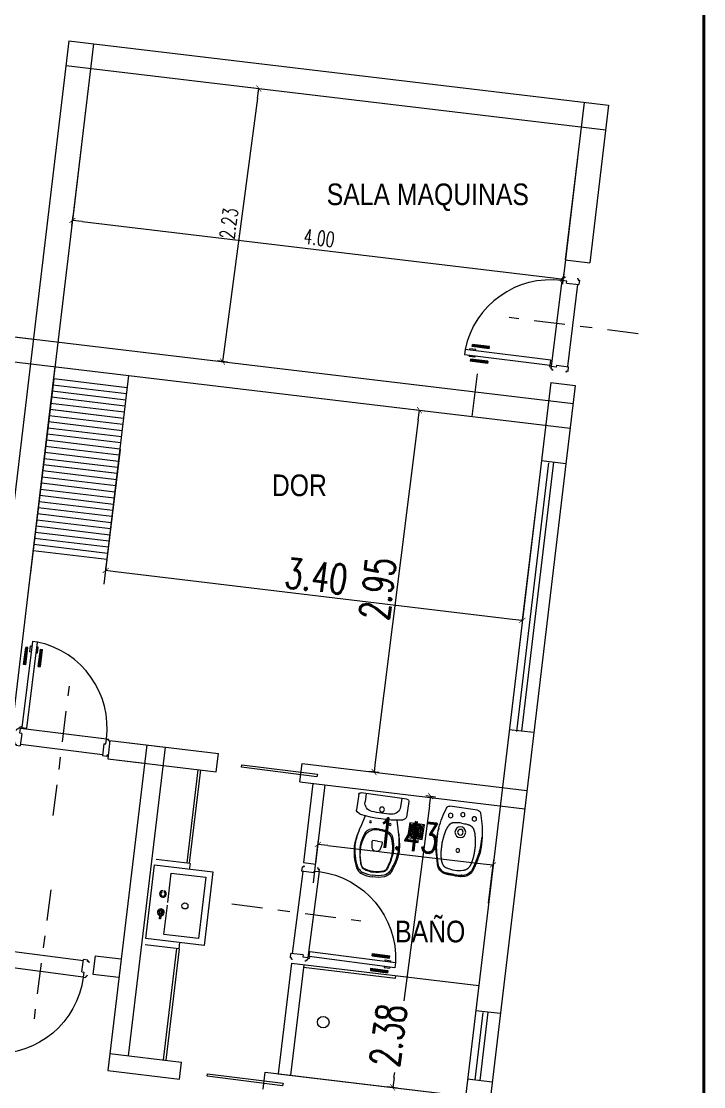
# Model space of a CAD drawing. Header units: millimetres. Extents: x 4525 to 9082, y 179 to 563.
# Drawn here: x 5291.22 to 5296.74, y 546.64 to 555.26 of the extents above; entities that cross this region are included whole.
import ezdxf

# ---------------------------------------------------------------- set-up
doc = ezdxf.new("R2010")
doc.units = ezdxf.units.MM
doc.header["$LTSCALE"] = 100
doc.linetypes.add('ACAD_ISO04W100', pattern=[30, 24, -3, 0, -3])
doc.linetypes.add('DASHDOT2', pattern=[0.5, 0.25, -0.125, 0, -0.125])
doc.layers.get('DEFPOINTS').update_dxf_attribs({"lineweight": 5})
for name, color, linetype, lineweight in [('000-Ejes', 251, 'ACAD_ISO04W100', 5), ('004-Carpinterias', 1, 'Continuous', 18), ('005-Sanitarios', 1, 'Continuous', 18), ('006-Cotas parciales', 7, 'Continuous', 5), ('A01-Barrido', 250, 'Continuous', 5), ('HATCH MUROS', 251, 'Continuous', 9), ('LINEA', 8, 'Continuous', 5), ('SANIT', 12, 'Continuous', 13), ('SANIT-INT', 11, 'Continuous', 5)]:
    doc.layers.add(name, color=color, linetype=linetype, lineweight=lineweight)
doc.styles.add('AREAL', font='ARIALN.TTF')
doc.styles.add('COTAS', font='ROMANS.shx', dxfattribs={"width": 0.7})
doc.dimstyles.new('COTA40', dxfattribs={"dimscale": 0.4, "dimtxt": 0.3, "dimasz": 0.2, "dimexe": 0, "dimexo": 0, "dimgap": 0.09, "dimtad": 1, "dimzin": 0, "dimdsep": 46, "dimtxsty": 'COTAS', "dimblk1": 'COTA_N', "dimblk2": 'COTA_N', "dimsah": 1, "dimcen": 0.1, "dimclrd": 1, "dimclre": 8, "dimclrt": 5, "dimaunit": 1, "dimadec": 3, "dimazin": 0, "dimtfac": 1, "dimtix": 1, "dimtmove": 2, "dimatfit": 3, "dimldrblk": 'COTA_N', "dimfxl": 0, "dimtolj": 1, "dimtzin": 0, "dimarcsym": 0})

# ---------------------------------------------------------------- blocks, each defined once
blk = doc.blocks.new('COTA_N')
for p, q in [((-1, 0), (0, 0)), ((0, 0.5), (0, -0.5))]:
    blk.add_line(p, q)
at = {"const_width": 0.065}
blk.add_lwpolyline([(0.14, 0.14), (0.28, 0.28), (0, 0), (-0.14, -0.14), (-0.28, -0.28)], dxfattribs=at)
blk = doc.blocks.new('*D598')
at = {"layer": '006-Cotas parciales', "color": 1, "lineweight": -2, "ltscale": 100}
blk.add_line((5294.4329, 552.0316), (5294.0847, 549.2638), dxfattribs=at)
at = {"layer": 'DEFPOINTS', "color": 0, "ltscale": 100}
for p in [(5294.4429, 552.1109), (5294.0747, 549.1845), (5294.0747, 549.1845)]:
    blk.add_point(p, dxfattribs=at)
at = {"layer": '006-Cotas parciales', "color": 1, "lineweight": -2, "ltscale": 100, "xscale": 0.08000000000000002, "yscale": 0.08000000000000002, "zscale": 0.08000000000000007}
for p, rotation in [((5294.4429, 552.1109), 82.82898730116379), ((5294.0747, 549.1845), 262.8289873011638)]:
    blk.add_blockref('COTA_N', p, dxfattribs=dict(at, rotation=rotation))
at = {"layer": '006-Cotas parciales', "color": 5, "ltscale": 100, "insert": (5294.104, 550.6672), "char_height": 0.12, "attachment_point": 5, "rotation": 82.82899, "style": 'COTAS'}
blk.add_mtext('\\A1;{\\H2x;2.95}', dxfattribs=at)
blk = doc.blocks.new('*D599')
at = {"layer": '006-Cotas parciales', "color": 1, "lineweight": -2, "ltscale": 100}
blk.add_line((5293.1314, 554.634), (5292.859, 552.5826), dxfattribs=at)
at = {"layer": 'DEFPOINTS', "color": 0, "ltscale": 100}
for p in [(5293.1419, 554.7133), (5292.8485, 552.5033), (5292.8485, 552.5033)]:
    blk.add_point(p, dxfattribs=at)
at = {"layer": '006-Cotas parciales', "color": 1, "lineweight": -2, "ltscale": 100, "xscale": 0.08000000000000002, "yscale": 0.08000000000000002, "zscale": 0.08000000000000007}
for p, rotation in [((5293.1419, 554.7133), 82.43662144794263), ((5292.8485, 552.5033), 262.4366214479426)]:
    blk.add_blockref('COTA_N', p, dxfattribs=dict(at, rotation=rotation))
at = {"layer": '006-Cotas parciales', "color": 5, "ltscale": 100, "insert": (5292.9001, 553.6209), "char_height": 0.12, "attachment_point": 5, "rotation": 82.43662, "style": 'COTAS'}
blk.add_mtext('\\A1;2.23', dxfattribs=at)
blk = doc.blocks.new('*D601')
at = {"layer": '006-Cotas parciales', "color": 1, "lineweight": -2, "ltscale": 100}
for p, q in [((5294.523, 548.9103), (5294.3173, 547.3326)), ((5294.2364, 546.7127), (5294.2418, 546.7535))]:
    blk.add_line(p, q, dxfattribs=at)
at = {"layer": 'DEFPOINTS', "color": 0, "ltscale": 100}
for p in [(5294.5334, 548.9896), (5294.2261, 546.6334), (5294.2261, 546.6334)]:
    blk.add_point(p, dxfattribs=at)
at = {"layer": '006-Cotas parciales', "color": 1, "lineweight": -2, "ltscale": 100, "yscale": 0.08000000000000002, "zscale": 0.08000000000000007}
for p, xscale, rotation in [((5294.5334, 548.9896), 0.08000000000000002, 82.56990583360965), ((5294.2261, 546.6334), 0.08000000000000003, 262.5699058336096)]:
    blk.add_blockref('COTA_N', p, dxfattribs=dict(at, xscale=xscale, rotation=rotation))
at = {"layer": '006-Cotas parciales', "color": 5, "ltscale": 100, "insert": (5294.1902, 547.0547), "char_height": 0.12, "attachment_point": 5, "rotation": 82.56991, "style": 'COTAS'}
blk.add_mtext('\\A1;{\\H2x;2.38}', dxfattribs=at)
blk = doc.blocks.new('*D602')
at = {"layer": '006-Cotas parciales', "color": 8, "lineweight": -2, "ltscale": 100}
for p, q in [((5293.5847, 548.2887), (5293.6208, 548.5986)), ((5295.0019, 548.1235), (5295.038, 548.4334))]:
    blk.add_line(p, q, dxfattribs=at)
at = {"layer": '006-Cotas parciales', "color": 1, "lineweight": -2, "ltscale": 100}
blk.add_line((5293.7003, 548.5893), (5294.9586, 548.4426), dxfattribs=at)
at = {"layer": 'DEFPOINTS', "color": 0, "ltscale": 100}
for p in [(5295.038, 548.4334), (5293.5847, 548.2887), (5295.0019, 548.1235)]:
    blk.add_point(p, dxfattribs=at)
at = {"layer": '006-Cotas parciales', "color": 1, "lineweight": -2, "ltscale": 100, "xscale": 0.08000000000000002, "yscale": 0.08000000000000002, "zscale": 0.08000000000000007}
for p, rotation in [((5293.6208, 548.5986), 173.3507946442836), ((5295.038, 548.4334), 353.3507946442836)]:
    blk.add_blockref('COTA_N', p, dxfattribs=dict(at, rotation=rotation))
at = {"layer": '006-Cotas parciales', "color": 5, "ltscale": 100, "insert": (5294.3475, 548.6709), "char_height": 0.12, "attachment_point": 5, "rotation": 353.35079, "style": 'COTAS'}
blk.add_mtext('\\A1;{\\H2x;1.43}', dxfattribs=at)
blk = doc.blocks.new('*D604')
at = {"layer": '006-Cotas parciales', "color": 8, "lineweight": -2, "ltscale": 100}
for p, q in [((5292.0186, 551.7923), (5291.9018, 550.8141)), ((5295.392, 551.3894), (5295.2752, 550.4112))]:
    blk.add_line(p, q, dxfattribs=at)
at = {"layer": '006-Cotas parciales', "color": 1, "lineweight": -2, "ltscale": 100}
blk.add_line((5291.9812, 550.8047), (5295.1957, 550.4207), dxfattribs=at)
at = {"layer": 'DEFPOINTS', "color": 0, "ltscale": 100}
for p in [(5292.0186, 551.7923), (5295.392, 551.3894), (5295.2752, 550.4112)]:
    blk.add_point(p, dxfattribs=at)
at = {"layer": '006-Cotas parciales', "color": 1, "lineweight": -2, "ltscale": 100, "xscale": 0.08000000000000002, "yscale": 0.08000000000000002, "zscale": 0.08000000000000007}
for p, rotation in [((5291.9018, 550.8141), 173.1886111111229), ((5295.2752, 550.4112), 353.1886111111229)]:
    blk.add_blockref('COTA_N', p, dxfattribs=dict(at, rotation=rotation))
at = {"layer": '006-Cotas parciales', "color": 5, "ltscale": 100, "insert": (5293.607, 550.7676), "char_height": 0.12, "attachment_point": 5, "rotation": 353.18861, "style": 'COTAS'}
blk.add_mtext('\\A1;{\\H2x;3.40}', dxfattribs=at)
blk = doc.blocks.new('*D605')
at = {"layer": '006-Cotas parciales', "color": 8, "lineweight": -2, "ltscale": 100}
for p, q in [((5291.7498, 554.6232), (5291.633, 553.6451)), ((5295.7216, 554.1488), (5295.6048, 553.1707))]:
    blk.add_line(p, q, dxfattribs=at)
at = {"layer": '006-Cotas parciales', "color": 1, "lineweight": -2, "ltscale": 100}
blk.add_line((5291.7124, 553.6356), (5295.5253, 553.1802), dxfattribs=at)
at = {"layer": 'DEFPOINTS', "color": 0, "ltscale": 100}
for p in [(5291.7498, 554.6232), (5295.7216, 554.1488), (5295.6048, 553.1707)]:
    blk.add_point(p, dxfattribs=at)
at = {"layer": '006-Cotas parciales', "color": 1, "lineweight": -2, "ltscale": 100, "xscale": 0.08000000000000002, "yscale": 0.08000000000000002, "zscale": 0.08000000000000007}
for p, rotation in [((5291.633, 553.6451), 173.1886111111075), ((5295.6048, 553.1707), 353.1886111111075)]:
    blk.add_blockref('COTA_N', p, dxfattribs=dict(at, rotation=rotation))
at = {"layer": '006-Cotas parciales', "color": 5, "ltscale": 100, "insert": (5293.6303, 553.5032), "char_height": 0.12, "attachment_point": 5, "rotation": 353.18861, "style": 'COTAS'}
blk.add_mtext('\\A1;4.00', dxfattribs=at)
blk = doc.blocks.new('INOD-MONACO-AP-PLANTA-CON-DPTO')
at = {"layer": 'SANIT'}
for p, q in [((-0.1875, 0), (0.1875, 0)), ((-0.2045, -0.015), (-0.2045, -0.1421)), ((0.2045, -0.015), (0.2045, -0.1421)), ((-0.1745, -0.1717), (-0.1971, -0.1561)), ((0.1745, -0.1717), (0.1971, -0.1561)), ((-0.13, -0.1795), (-0.156, -0.2704)), ((0.127, -0.1798), (0.1519, -0.2704))]:
    blk.add_line(p, q, dxfattribs=at)
for points in [[(-0.1035, -0.3001, 0.02892), (-0.1109, -0.31, 0.156998), (-0.1327, -0.4882, 0.072829), (-0.105, -0.5872, 0.204333), (-0.0837, -0.607, 0.080392), (-0.002, -0.6224)], [(-0.002, -0.2704, 0.121524), (-0.0852, -0.2859, 0.060693)], [(-0.002, -0.2704, -0.121524), (0.0812, -0.2859, -0.060693)], [(0.0994, -0.3001, -0.02892), (0.1069, -0.31, -0.156998), (0.1287, -0.4882, -0.072829), (0.1009, -0.5872, -0.204333), (0.0796, -0.607, -0.080392), (-0.002, -0.6224)], [(-0.1242, -0.6086, 0.122968), (-0.0912, -0.6341, 0.092568), (-0.002, -0.6472, 0.093376)], [(0.1202, -0.6086, -0.122968), (0.0871, -0.6341, -0.092568), (-0.002, -0.6472, -0.093376)]]:
    blk.add_lwpolyline(points, format="xyb", dxfattribs=at)
for centre, radius, start, end in [((-0.1894, -0.0167), 0.0168, 83.45096, 131.91083), ((0.1894, -0.0167), 0.0168, 48.08917, 96.54904), ((-0.1875, -0.015), 0.017, 140.46963, 180), ((0.1875, -0.015), 0.017, 0, 39.53037), ((-0.1875, -0.1421), 0.017, 180, 235.49148), ((-0.1648, -0.1577), 0.017, 235.49148, 261.45644), ((0.1648, -0.1577), 0.017, 278.54356, 304.50852), ((0.1875, -0.1421), 0.017, 304.50852, 0), ((0, 0.9396), 1.1266, 261.45644, 278.54356), ((0.4075, -0.4211), 0.5833, 165.03562, 174.69818), ((-0.0609, -0.3362), 0.0558, 115.82936, 139.74917), ((0.0568, -0.3362), 0.0558, 40.25083, 64.17064), ((-0.4116, -0.4211), 0.5833, 5.30182, 14.96438), ((0.1074, -0.4152), 0.2847, 170.28909, 184.61099), ((-0.2488, -0.4064), 0.4224, 333.92895, 356.97887), ((-0.1114, -0.4152), 0.2847, 357.28845, 9.71091), ((0.2448, -0.4064), 0.4224, 184.30141, 206.07105), ((-0.0254, -0.5351), 0.1232, 207.5391, 216.66718), ((0.0214, -0.5351), 0.1232, 323.33282, 332.4609)]:
    blk.add_arc(centre, radius, start, end, dxfattribs=at)
at = {"layer": 'SANIT-INT'}
for p, q in [((-0.145, 0), (-0.145, -0.0672)), ((0.145, 0), (0.145, -0.0672)), ((0.0016, -0.368), (-0.0342, -0.3693)), ((0.0016, -0.368), (0.0374, -0.3693))]:
    blk.add_line(p, q, dxfattribs=at)
for points in [[(-0.156, -0.2704, 0.058031), (-0.1852, -0.4288, 0.099768), (-0.1416, -0.607, 0.155256), (-0.0961, -0.6466, 0.093906), (-0.002, -0.6605, 0.093906)], [(-0.0025, -0.2793, 0.08742), (-0.0604, -0.2861, 0.121524)], [(0.1519, -0.2704, -0.058031), (0.1811, -0.4288, -0.099768), (0.1376, -0.607, -0.155256), (0.092, -0.6466, -0.093906), (-0.002, -0.6605, -0.093906)], [(-0.0015, -0.2793, -0.08742), (0.0563, -0.2861, -0.121524)]]:
    blk.add_lwpolyline(points, format="xyb", dxfattribs=at)
for centre, radius in [((0, -0.11), 0.02), ((-0.0823, -0.2209), 0.00743), ((0.0782, -0.2209), 0.00743)]:
    blk.add_circle(centre, radius, dxfattribs=at)
for centre, radius, start, end in [((-0.075, -0.0672), 0.07, 180, 265.7397), ((0.075, -0.0672), 0.07, 274.2603, 0), ((0, 0.9396), 1.0796, 265.7397, 274.2603), ((0.1616, -0.4484), 0.2932, 156.8405, 172.92028), ((-0.0358, -0.3585), 0.0764, 108.75085, 160.66582), ((0.0317, -0.3585), 0.0764, 19.33418, 71.24915), ((-0.1657, -0.4484), 0.2932, 7.07972, 23.1595), ((0.2192, -0.4431), 0.3498, 174.95319, 203.97317), ((-0.034, -0.3743), 0.005, 91.97343, 179.82824), ((0.1519, -0.3748), 0.1909, 179.82824, 196.85929), ((-0.0195, -0.4268), 0.0118, 196.85929, 200.59082), ((0.0227, -0.4268), 0.0118, 339.40918, 343.14071), ((-0.1487, -0.3748), 0.1909, 343.14071, 0.17176), ((0.0372, -0.3743), 0.005, 0.17176, 88.02657), ((-0.2232, -0.4431), 0.3498, 336.02683, 5.04681), ((0.0018, -0.4188), 0.0346, 200.59082, 269.64452), ((0.0014, -0.4188), 0.0346, 270.35548, 339.40918), ((-0.0711, -0.5722), 0.0321, 203.97317, 250.16689), ((0.0045, -0.3624), 0.2552, 250.16689, 268.55187), ((-0.0086, -0.3624), 0.2552, 271.44813, 289.83311), ((0.0671, -0.5722), 0.0321, 289.83311, 336.02683)]:
    blk.add_arc(centre, radius, start, end, dxfattribs=at)
blk = doc.blocks.new('BIDE-MONACO-PLANTA')
at = {"layer": 'SANIT'}
blk.add_line((-0.1132, 0), (0.1132, 0), dxfattribs=at)
for points in [[(-0.1402, -0.4774), (-0.1411, -0.4749), (-0.1421, -0.4717), (-0.1431, -0.4685), (-0.1441, -0.4653), (-0.145, -0.4621), (-0.146, -0.4589), (-0.1469, -0.4557), (-0.1478, -0.4525), (-0.1487, -0.4493), (-0.1495, -0.446), (-0.1504, -0.4428), (-0.1513, -0.4396), (-0.1521, -0.4363), (-0.153, -0.4331), (-0.1538, -0.4298), (-0.1547, -0.4266), (-0.1555, -0.4233), (-0.1564, -0.4201), (-0.1572, -0.4168), (-0.158, -0.4136), (-0.1589, -0.4104), (-0.1597, -0.4071), (-0.1605, -0.4039), (-0.1613, -0.4007), (-0.1621, -0.3974), (-0.1629, -0.3942), (-0.1637, -0.391), (-0.1644, -0.3878), (-0.1651, -0.3846), (-0.1659, -0.3813), (-0.1666, -0.3781), (-0.1672, -0.3749), (-0.1679, -0.3717), (-0.1686, -0.3685), (-0.1692, -0.3653), (-0.1698, -0.362), (-0.1704, -0.3588), (-0.171, -0.3556), (-0.1715, -0.3524), (-0.172, -0.3493), (-0.1725, -0.3461), (-0.1729, -0.3438)], [(0.14, -0.4774), (0.1409, -0.475), (0.1419, -0.4718), (0.1429, -0.4686), (0.1439, -0.4654), (0.1448, -0.4622), (0.1458, -0.459), (0.1467, -0.4558), (0.1476, -0.4526), (0.1485, -0.4493), (0.1493, -0.4461), (0.1502, -0.4429), (0.1511, -0.4396), (0.1519, -0.4364), (0.1528, -0.4332), (0.1536, -0.4299), (0.1545, -0.4267), (0.1553, -0.4234), (0.1562, -0.4202), (0.157, -0.4169), (0.1579, -0.4137), (0.1587, -0.4104), (0.1595, -0.4072), (0.1603, -0.404), (0.1612, -0.4007), (0.1619, -0.3975), (0.1627, -0.3943), (0.1635, -0.3911), (0.1642, -0.3879), (0.165, -0.3846), (0.1657, -0.3814), (0.1664, -0.3782), (0.1671, -0.375), (0.1677, -0.3718), (0.1684, -0.3685), (0.169, -0.3653), (0.1696, -0.3621), (0.1702, -0.3589), (0.1708, -0.3557), (0.1714, -0.3525), (0.1719, -0.3493), (0.1724, -0.3461), (0.1727, -0.3438)], [(0.0001, -0.5406), (-0.044, -0.5396), (-0.0475, -0.5395), (-0.0509, -0.5394), (-0.0541, -0.5394), (-0.0568, -0.5393)], [(-0.0003, -0.5406), (0.0437, -0.5396), (0.0473, -0.5395), (0.0506, -0.5395), (0.0538, -0.5394), (0.0565, -0.5393)], [(-0.0003, -0.5406), (-0.0002, -0.5406)], [(0.0001, -0.5406), (0, -0.5406)]]:
    blk.add_lwpolyline(points, dxfattribs=at)
for centre, radius, start, end in [((-0.1132, -0.0267), 0.0267, 89.97464, 160.71917), ((0.6356, -0.2884), 0.8201, 160.74454, 172.72153), ((0.1132, -0.0267), 0.0267, 19.25546, 90), ((-0.6359, -0.2884), 0.8201, 7.27847, 19.25546), ((1.1865, -0.2275), 1.3649, 179.12043, 182.20966), ((-0.9851, -0.2242), 1.1634, 357.24238, 1.95876), ((1.1865, -0.2205), 1.3649, 182.50375, 185.18056), ((-1.1866, -0.22), 1.3649, 354.79408, 357.47089), ((-0.0223, -0.432), 0.1264, 201.05571, 217.12048), ((-0.058, -0.4545), 0.0844, 219.51901, 265.07285), ((0.0578, -0.4545), 0.0844, 274.90179, 320.45563), ((0.0221, -0.432), 0.1264, 322.85415, 338.91893), ((-0.0504, -0.4083), 0.1311, 263.62645, 267.30394), ((0.0503, -0.4083), 0.1311, 272.6707, 276.34819)]:
    blk.add_arc(centre, radius, start, end, dxfattribs=at)
at = {"layer": 'SANIT-INT'}
for points in [[(0.0001, -0.1217), (-0.0134, -0.1217), (-0.0247, -0.1223), (-0.0341, -0.1231), (-0.0418, -0.1238), (-0.0481, -0.1246), (-0.0533, -0.1254), (-0.0575, -0.1262), (-0.061, -0.127), (-0.064, -0.1277), (-0.0666, -0.1284), (-0.0689, -0.1291), (-0.0709, -0.1298), (-0.0726, -0.1305), (-0.0742, -0.1311), (-0.0756, -0.1318), (-0.0769, -0.1324), (-0.0781, -0.1331), (-0.0793, -0.1337), (-0.0804, -0.1344), (-0.0815, -0.135), (-0.0825, -0.1357), (-0.0835, -0.1363), (-0.0844, -0.137), (-0.0853, -0.1376), (-0.0861, -0.1383), (-0.087, -0.1389), (-0.0877, -0.1396), (-0.0885, -0.1402), (-0.0892, -0.1409), (-0.0899, -0.1415), (-0.0905, -0.1422), (-0.0912, -0.1428), (-0.0918, -0.1435), (-0.0925, -0.1442), (-0.0931, -0.1448), (-0.0938, -0.1456), (-0.0944, -0.1463), (-0.0951, -0.1471), (-0.0958, -0.148), (-0.0966, -0.1489), (-0.0974, -0.1499), (-0.0982, -0.151), (-0.099, -0.1522), (-0.0998, -0.1534), (-0.1007, -0.1546), (-0.1015, -0.1559), (-0.1023, -0.1571), (-0.1031, -0.1584), (-0.1039, -0.1597), (-0.1047, -0.161), (-0.1054, -0.1623), (-0.1061, -0.1636), (-0.1067, -0.1649), (-0.1074, -0.1662), (-0.108, -0.1675), (-0.1087, -0.1688), (-0.1093, -0.1701), (-0.1099, -0.1714), (-0.1105, -0.1727), (-0.111, -0.174), (-0.1116, -0.1753), (-0.1121, -0.1766), (-0.1127, -0.1779), (-0.1132, -0.1793), (-0.1137, -0.1806), (-0.1142, -0.1819), (-0.1147, -0.1832), (-0.1152, -0.1847), (-0.1157, -0.1862), (-0.1162, -0.1878), (-0.1167, -0.1895), (-0.1173, -0.1914), (-0.1178, -0.1934), (-0.1184, -0.1956), (-0.119, -0.1979), (-0.1196, -0.2003), (-0.1202, -0.2027), (-0.1208, -0.2053), (-0.1215, -0.2079), (-0.122, -0.2105), (-0.1226, -0.2131), (-0.1232, -0.2157), (-0.1237, -0.2183), (-0.1243, -0.2209), (-0.1248, -0.2235), (-0.1253, -0.2261), (-0.1258, -0.2287), (-0.1263, -0.2313), (-0.1268, -0.2339), (-0.1273, -0.2365), (-0.1277, -0.2391), (-0.1282, -0.2417), (-0.1286, -0.2443), (-0.129, -0.2469), (-0.1294, -0.2495), (-0.1298, -0.2521), (-0.1301, -0.2547), (-0.1305, -0.2572), (-0.1308, -0.2598), (-0.1309, -0.2609)], [(-0.0001, -0.1217), (0.0133, -0.1217), (0.0247, -0.1223), (0.0341, -0.1231), (0.0418, -0.1238), (0.0481, -0.1246), (0.0532, -0.1254), (0.0574, -0.1262), (0.0609, -0.127), (0.0639, -0.1277), (0.0666, -0.1285), (0.0689, -0.1292), (0.0708, -0.1298), (0.0726, -0.1305), (0.0741, -0.1312), (0.0755, -0.1318), (0.0768, -0.1325), (0.078, -0.1331), (0.0792, -0.1338), (0.0803, -0.1344), (0.0814, -0.1351), (0.0824, -0.1357), (0.0834, -0.1364), (0.0844, -0.137), (0.0852, -0.1377), (0.0861, -0.1383), (0.0869, -0.139), (0.0877, -0.1396), (0.0884, -0.1403), (0.0891, -0.1409), (0.0898, -0.1416), (0.0905, -0.1422), (0.0911, -0.1429), (0.0918, -0.1435), (0.0924, -0.1442), (0.0931, -0.1449), (0.0937, -0.1456), (0.0944, -0.1463), (0.0951, -0.1472), (0.0958, -0.148), (0.0965, -0.149), (0.0973, -0.15), (0.0981, -0.1511), (0.0989, -0.1522), (0.0998, -0.1534), (0.1006, -0.1546), (0.1014, -0.1559), (0.1023, -0.1572), (0.1031, -0.1585), (0.1038, -0.1598), (0.1046, -0.1611), (0.1053, -0.1624), (0.106, -0.1637), (0.1067, -0.165), (0.1073, -0.1663), (0.108, -0.1676), (0.1086, -0.1689), (0.1092, -0.1702), (0.1098, -0.1715), (0.1104, -0.1728), (0.111, -0.1741), (0.1115, -0.1754), (0.1121, -0.1767), (0.1126, -0.178), (0.1131, -0.1793), (0.1136, -0.1806), (0.1141, -0.1819), (0.1146, -0.1833), (0.1151, -0.1847), (0.1156, -0.1862), (0.1161, -0.1878), (0.1166, -0.1896), (0.1172, -0.1914), (0.1177, -0.1935), (0.1183, -0.1956), (0.1189, -0.1979), (0.1195, -0.2003), (0.1201, -0.2028), (0.1208, -0.2053), (0.1214, -0.2079), (0.122, -0.2105), (0.1225, -0.2131), (0.1231, -0.2157), (0.1236, -0.2183), (0.1242, -0.2209), (0.1247, -0.2235), (0.1252, -0.2261), (0.1257, -0.2287), (0.1262, -0.2313), (0.1267, -0.2339), (0.1272, -0.2365), (0.1276, -0.2391), (0.1281, -0.2417), (0.1285, -0.2443), (0.1289, -0.2469), (0.1293, -0.2495), (0.1297, -0.2521), (0.13, -0.2547), (0.1303, -0.2573), (0.1306, -0.2599), (0.1308, -0.261)], [(-0.1301, -0.2549), (-0.1336, -0.2811), (-0.1337, -0.2824), (-0.1338, -0.2838), (-0.134, -0.2853), (-0.1341, -0.2869), (-0.1342, -0.2887), (-0.1343, -0.2906), (-0.1345, -0.2927), (-0.1346, -0.295), (-0.1347, -0.2973), (-0.1348, -0.2998), (-0.1349, -0.3023), (-0.135, -0.3049), (-0.135, -0.3075), (-0.135, -0.3101), (-0.135, -0.3127), (-0.135, -0.3153), (-0.135, -0.3179), (-0.1349, -0.3205), (-0.1349, -0.3231), (-0.1348, -0.3257), (-0.1348, -0.3283), (-0.1347, -0.3309), (-0.1347, -0.3335), (-0.1346, -0.3361), (-0.1346, -0.3387), (-0.1346, -0.3413), (-0.1345, -0.3439), (-0.1344, -0.3465), (-0.1344, -0.3491), (-0.1343, -0.3517), (-0.1342, -0.3543), (-0.1342, -0.3569), (-0.134, -0.3595), (-0.1339, -0.3621), (-0.1338, -0.3647), (-0.1336, -0.3673), (-0.1335, -0.3699), (-0.1332, -0.3725), (-0.133, -0.3751), (-0.1328, -0.3777), (-0.1325, -0.3803), (-0.1322, -0.3829), (-0.1319, -0.3855), (-0.1315, -0.3881), (-0.1312, -0.3907), (-0.1308, -0.3933), (-0.1305, -0.3959), (-0.1301, -0.3985), (-0.1296, -0.4011), (-0.1292, -0.4037), (-0.1288, -0.4063), (-0.1283, -0.4089), (-0.1278, -0.4115), (-0.1273, -0.4141), (-0.1268, -0.4167), (-0.1262, -0.4192), (-0.1257, -0.4217), (-0.1252, -0.4241), (-0.1246, -0.4264), (-0.1241, -0.4286), (-0.1236, -0.4306), (-0.1231, -0.4325), (-0.1227, -0.4342), (-0.1222, -0.4358), (-0.1218, -0.4373), (-0.1214, -0.4388), (-0.121, -0.4401), (-0.1205, -0.4414), (-0.1201, -0.4428), (-0.1197, -0.4441), (-0.1192, -0.4454), (-0.1188, -0.4467), (-0.1183, -0.448), (-0.1178, -0.4493), (-0.1173, -0.4506), (-0.1167, -0.4519), (-0.1162, -0.4532), (-0.1156, -0.4545), (-0.1151, -0.4558), (-0.1145, -0.4571), (-0.1139, -0.4584), (-0.1132, -0.4597), (-0.1126, -0.461), (-0.1119, -0.4623), (-0.1112, -0.4636), (-0.1105, -0.4649), (-0.1098, -0.4662), (-0.109, -0.4675), (-0.1082, -0.4688), (-0.1074, -0.4701), (-0.1065, -0.4714), (-0.1057, -0.4727), (-0.1047, -0.474), (-0.1038, -0.4753), (-0.1028, -0.4766), (-0.1017, -0.4779), (-0.1006, -0.4792), (-0.0994, -0.4805), (-0.0981, -0.4818), (-0.0967, -0.4831), (-0.0953, -0.4844), (-0.0937, -0.4857), (-0.092, -0.487), (-0.0901, -0.4883), (-0.0879, -0.4897), (-0.0853, -0.4911), (-0.0824, -0.4926), (-0.079, -0.4941), (-0.075, -0.4957), (-0.0705, -0.4973), (-0.0651, -0.499), (-0.0637, -0.4994)], [(0.13, -0.2549), (0.1334, -0.2812), (0.1336, -0.2825), (0.1337, -0.2839), (0.1338, -0.2854), (0.134, -0.287), (0.1341, -0.2887), (0.1342, -0.2907), (0.1343, -0.2928), (0.1345, -0.295), (0.1346, -0.2974), (0.1347, -0.2999), (0.1348, -0.3024), (0.1348, -0.305), (0.1349, -0.3076), (0.1349, -0.3102), (0.1349, -0.3128), (0.1349, -0.3154), (0.1348, -0.318), (0.1348, -0.3206), (0.1348, -0.3232), (0.1347, -0.3258), (0.1346, -0.3284), (0.1346, -0.331), (0.1345, -0.3336), (0.1345, -0.3362), (0.1344, -0.3388), (0.1344, -0.3414), (0.1343, -0.344), (0.1343, -0.3466), (0.1342, -0.3492), (0.1342, -0.3518), (0.1341, -0.3544), (0.134, -0.357), (0.1339, -0.3596), (0.1338, -0.3622), (0.1336, -0.3648), (0.1335, -0.3674), (0.1333, -0.37), (0.1331, -0.3726), (0.1329, -0.3752), (0.1326, -0.3778), (0.1323, -0.3804), (0.132, -0.383), (0.1317, -0.3856), (0.1314, -0.3882), (0.131, -0.3908), (0.1307, -0.3934), (0.1303, -0.396), (0.1299, -0.3986), (0.1295, -0.4012), (0.129, -0.4038), (0.1286, -0.4064), (0.1281, -0.409), (0.1276, -0.4116), (0.1271, -0.4142), (0.1266, -0.4168), (0.1261, -0.4193), (0.1255, -0.4218), (0.125, -0.4242), (0.1244, -0.4265), (0.1239, -0.4286), (0.1234, -0.4307), (0.1229, -0.4325), (0.1225, -0.4343), (0.1221, -0.4359), (0.1216, -0.4374), (0.1212, -0.4388), (0.1208, -0.4402), (0.1204, -0.4415), (0.1199, -0.4428), (0.1195, -0.4441), (0.119, -0.4454), (0.1186, -0.4467), (0.1181, -0.448), (0.1176, -0.4493), (0.1171, -0.4506), (0.1165, -0.4519), (0.116, -0.4532), (0.1154, -0.4545), (0.1149, -0.4558), (0.1143, -0.4571), (0.1136, -0.4584), (0.113, -0.4597), (0.1124, -0.461), (0.1117, -0.4623), (0.111, -0.4636), (0.1103, -0.4649), (0.1095, -0.4662), (0.1088, -0.4675), (0.108, -0.4688), (0.1072, -0.4701), (0.1063, -0.4714), (0.1054, -0.4727), (0.1045, -0.474), (0.1036, -0.4753), (0.1025, -0.4766), (0.1015, -0.4779), (0.1004, -0.4792), (0.0992, -0.4805), (0.0979, -0.4818), (0.0965, -0.4831), (0.0951, -0.4844), (0.0935, -0.4857), (0.0918, -0.487), (0.0899, -0.4884), (0.0877, -0.4897), (0.0851, -0.4911), (0.0822, -0.4926), (0.0788, -0.4941), (0.0748, -0.4957), (0.0703, -0.4974), (0.0649, -0.4991), (0.0635, -0.4994)], [(-0.0001, -0.55), (-0.0082, -0.5498), (-0.0153, -0.5496), (-0.0216, -0.5495), (-0.0271, -0.5493), (-0.032, -0.5492), (-0.0364, -0.5491), (-0.0404, -0.549), (-0.0442, -0.549), (-0.0477, -0.5489), (-0.0511, -0.5488), (-0.0543, -0.5487), (-0.057, -0.5486)], [(-0.0001, -0.55), (0.0079, -0.5498), (0.0151, -0.5496), (0.0213, -0.5495), (0.0268, -0.5494), (0.0318, -0.5493), (0.0362, -0.5492), (0.0402, -0.5491), (0.0439, -0.549), (0.0475, -0.5489), (0.0509, -0.5488), (0.0541, -0.5487), (0.0568, -0.5487)]]:
    blk.add_lwpolyline(points, dxfattribs=at)
for centre, radius in [((-0.097, -0.0731), 0.0182), ((0.0001, -0.0524), 0.0172), ((0.097, -0.0732), 0.0182), ((-0.0001, -0.1953), 0.0437), ((-0.0001, -0.1953), 0.0229), ((0, -0.3443), 0.0151)]:
    blk.add_circle(centre, radius, dxfattribs=at)
for centre, radius, start, end in [((-0.0545, -0.4593), 0.0941, 195.06628, 210.97635), ((-0.058, -0.4545), 0.0938, 214.58767, 265.07285), ((-0.0001, -0.2766), 0.2317, 253.69484, 269.95961), ((-0.0001, -0.2766), 0.2317, 270.01502, 286.27979), ((0.0578, -0.4545), 0.0938, 274.90179, 325.38697), ((-0.0182, -0.426), 0.1736, 331.87077, 340.547), ((-0.0504, -0.4083), 0.1405, 263.62645, 267.30394), ((0.0503, -0.4083), 0.1405, 272.6707, 276.34819)]:
    blk.add_arc(centre, radius, start, end, dxfattribs=at)
for points in [[(-0.1779, -0.1845), (-0.1845, -0.2946), (-0.1831, -0.3164), (-0.179, -0.3521), (-0.1734, -0.3814), (-0.1672, -0.4074), (-0.1571, -0.4464), (-0.1458, -0.4838)], [(0.1777, -0.1845), (0.1842, -0.2946), (0.1829, -0.3164), (0.1788, -0.3521), (0.1732, -0.3814), (0.167, -0.4074), (0.1568, -0.4464), (0.1455, -0.4838)]]:
    blk.add_spline(points, degree=3, dxfattribs=at)
blk = doc.blocks.new('REJILLA')
at = {"layer": 'SANIT-INT', "linetype": 'Continuous'}
for p, q in [((-0.06, -0.06), (-0.06, 0.06)), ((-0.06, 0.06), (0.06, 0.06)), ((-0.06, -0.06), (0.06, 0.06)), ((-0.06, 0.06), (0.06, -0.06)), ((-0.0474, 0.0158), (-0.0474, -0.0158)), ((-0.0349, 0.0358), (-0.0349, -0.0358)), ((-0.0224, 0.0447), (-0.0224, -0.0447)), ((-0.0099, 0.049), (-0.0099, -0.049)), ((0.0026, 0.0499), (0.0026, -0.0499)), ((0.0151, 0.0477), (0.0151, -0.0477)), ((0.0276, 0.0417), (0.0276, -0.0417)), ((0.0401, 0.0299), (0.0401, -0.0299)), ((0.06, 0.06), (0.06, -0.06)), ((0.06, -0.06), (-0.06, -0.06))]:
    blk.add_line(p, q, dxfattribs=at)
for radius in [0.06, 0.05]:
    blk.add_circle((0, 0), radius, dxfattribs=at)
blk = doc.blocks.new('PUERTA 0.70 DURLOCK')
at = {"layer": '000-Ejes', "linetype": 'DASHDOT2', "ltscale": 0.01}
blk.add_line((0.38, -0.6465), (0.38, 0.4065), dxfattribs=at)
at = {"layer": '004-Carpinterias', "linetype": 'Continuous'}
for p, q in [((0.039, 0.6905), (0.029, 0.6905)), ((0.029, 0.6425), (0.029, 0.6905)), ((0.081, 0.6905), (0.091, 0.6905)), ((0.091, 0.6425), (0.091, 0.6905)), ((0.009, 0.6755), (-0.009, 0.6755)), ((-0.009, 0.5355), (-0.009, 0.6755)), ((0.009, 0.5355), (0.009, 0.6755)), ((0.039, 0.6425), (0.029, 0.6425)), ((0.081, 0.6425), (0.091, 0.6425)), ((0.111, 0.6755), (0.129, 0.6755)), ((0.111, 0.5355), (0.111, 0.6755)), ((0.129, 0.5355), (0.129, 0.6755)), ((0.009, 0.5355), (-0.009, 0.5355)), ((0.111, 0.5355), (0.129, 0.5355)), ((0.01, 0.01), (0, 0.01)), ((0, 0), (0, 0.01)), ((0.03, 0.02), (0.01, 0.02)), ((0.01, 0.01), (0.01, 0.02)), ((0.03, -0.02), (0.03, 0.02)), ((0.73, 0.02), (0.75, 0.02)), ((0.73, -0.02), (0.73, 0.02)), ((0.75, 0.01), (0.75, 0.02)), ((0.75, 0.01), (0.76, 0.01)), ((0.76, 0), (0.76, 0.01)), ((0.045, -0.02), (0.03, -0.02)), ((0.045, -0.02), (0.045, -0.12)), ((0.715, -0.02), (0.715, -0.12)), ((0.715, -0.02), (0.73, -0.02)), ((0, -0.11), (0, -0.1)), ((0, -0.11), (0.01, -0.11)), ((0.01, -0.11), (0.01, -0.12)), ((0.01, -0.12), (0.045, -0.12)), ((0.75, -0.12), (0.715, -0.12)), ((0.76, -0.11), (0.75, -0.11)), ((0.75, -0.11), (0.75, -0.12)), ((0.76, -0.11), (0.76, -0.1))]:
    blk.add_line(p, q, dxfattribs=at)
blk.add_lwpolyline([(0.039, 0.729), (0.039, 0.029), (0.081, 0.029), (0.081, 0.729)], close=True, dxfattribs=at)
at = {"layer": '004-Carpinterias', "ltscale": 0.01, "const_width": 0.02}
for points in [[(0, 0.5355), (0, 0.6755)], [(0.122, 0.5355), (0.12, 0.6755)]]:
    blk.add_lwpolyline(points, dxfattribs=at)
at = {"layer": 'A01-Barrido', "linetype": 'Continuous'}
for p, q in [((0.73, 0.02), (0.03, 0.02)), ((0.715, -0.11), (0.045, -0.11))]:
    blk.add_line(p, q, dxfattribs=at)
blk.add_circle((0.0315, 0.0275), 0.0075, dxfattribs=at)
blk.add_arc((0.0227, 0.0241), 0.7073, 359.66564, 85.27469, dxfattribs=at)

msp = doc.modelspace()

# ---------------------------------------------------------------- linework, layer by layer
at = {"layer": 'HATCH MUROS', "color": 0, "ltscale": 100}
for p, q in [((5296.7437, 562.3952), (5296.7437, 532.728)), ((5295.6278, 551.6776, 1.9186), (5295.4292, 551.7013, 1.9186)), ((5295.3681, 549.5027, 1.9186), (5295.1695, 549.5265, 1.9186)), ((5295.0966, 547.2303, 1.9186), (5294.898, 547.254, 1.9186)), ((5295.0305, 546.6769, 1.9186), (5294.8319, 546.7006, 1.9186))]:
    msp.add_line(p, q, dxfattribs=at)
at = {"layer": 'HATCH MUROS', "color": 0, "lineweight": 50, "ltscale": 100}
msp.add_line((5296.7437, 561.7328), (5296.7437, 532.728), dxfattribs=at)
at = {"layer": 'HATCH MUROS', "color": 0, "linetype": 'ByBlock', "ltscale": 100}
for p, q in [((5291.6051, 555.0982, 1.9186), (5290.9256, 549.409, 1.9186)), ((5291.6051, 555.0982, 1.9186), (5295.9741, 554.5764, 1.9186)), ((5291.8037, 555.0745, 1.9186), (5291.2724, 550.6265, 1.9186)), ((5291.5814, 554.8997, 1.9186), (5295.9504, 554.3778, 1.9186)), ((5295.7755, 554.6001, 1.9186), (5295.6234, 553.3268, 1.9186)), ((5295.9741, 554.5764, 1.9186), (5295.822, 553.3031, 1.9186)), ((5285.6321, 553.3647, 1.9186), (5295.6859, 552.1639, 1.9186)), ((5295.6234, 553.3268, 1.9186), (5295.822, 553.3031, 1.9186)), ((5285.6321, 553.1633, 1.9186), (5295.6622, 551.9653, 1.9186)), ((5288.0823, 553.0721, 1.9186), (5291.317, 552.6857, 1.9186)), ((5291.4918, 552.4634, 1.9186), (5291.142, 549.5342, 1.9186)), ((5292.0876, 552.3923, 1.9186), (5291.886, 550.7043, 1.9186)), ((5295.5048, 552.3338, 1.9186), (5294.3369, 542.5561, 1.9186)), ((5294.909, 552.405, 1.9186), (5294.8678, 552.0602, 1.9186)), ((5295.5048, 552.3338, 1.9186), (5295.7034, 552.3101, 1.9186)), ((5295.7034, 552.3101, 1.9186), (5294.2243, 539.9268, 1.9186)), ((5291.9363, 549.4394, 1.9186), (5291.9185, 549.2904, 1.9186)), ((5292.2342, 549.4038, 1.9186), (5291.9194, 546.7698, 3.8373)), ((5291.9363, 549.4394, 1.9186), (5292.8153, 549.3344, 1.9186)), ((5291.9363, 549.4394, 1.9186), (5292.3831, 549.386, 1.9186)), ((5292.3831, 549.386, 1.9186), (5292.0849, 546.8891, 1.9186)), ((5292.7975, 549.1854, 2.0241), (5292.8153, 549.3344, 1.9186)), ((5291.9185, 549.2904, 1.9186), (5292.7975, 549.1854, 1.9186)), ((5291.9185, 549.2904, 1.9186), (5292.2164, 549.2548, 1.9186)), ((5293.4748, 549.1045, 1.9955), (5293.4926, 549.2535, 1.9186)), ((5293.4926, 549.2535, 1.9186), (5295.3123, 549.0361, 1.9186)), ((5292.6491, 549.2032, 1.9186), (5292.559, 548.4487, 2.7265)), ((5292.6689, 549.2008, 1.9186), (5292.5788, 548.4464, 2.7263)), ((5293.4748, 549.1045, 1.9186), (5295.2945, 548.8872, 1.9186)), ((5293.5799, 549.092, 1.9186), (5293.5034, 548.4512, 1.9186)), ((5293.6027, 548.4437, 1.9186), (5293.6788, 549.0802, 1.9186)), ((5293.5034, 548.4512, 1.9186), (5293.6023, 548.4396, 1.9186)), ((5292.4766, 547.7573), (5292.3689, 546.8552, -1.6862)), ((5291.817, 547.6979, 1.9186), (5291.7992, 547.549, 1.9186)), ((5291.817, 547.6979, 1.9186), (5292.0275, 547.6728, 1.9186)), ((5292.4964, 547.7544, 0.0004), (5292.3887, 546.8528, -1.6866)), ((5293.4062, 547.6377, 1.9186), (5293.2995, 546.7441, 1.9186)), ((5293.5055, 547.6258, 1.9186), (5293.3988, 546.7322, 1.9186)), ((5293.4062, 547.6377, 1.9186), (5294.9222, 547.4566, 1.9186)), ((5293.5031, 547.6057, 1.9186), (5294.2477, 547.5173)), ((5291.7992, 547.549, 1.9186), (5292.0097, 547.5239, 1.9186)), ((5294.2477, 547.5173), (5294.2501, 547.5369, 1.9186)), ((5291.936, 546.9069, 1.9186), (5292.517, 546.8375, 1.9186)), ((5292.5007, 546.7004, 3.475), (5292.517, 546.8375, 3.3778)), ((5291.9194, 546.7698, 3.8373), (5292.5007, 546.7004, 3.475)), ((5293.1779, 546.6195, 3.0528), (5293.1943, 546.7566, 2.982)), ((5293.1943, 546.7566, 1.9186), (5295.0141, 546.5392, 1.9186)), ((5293.2995, 546.7441, 1.9186), (5295.0141, 546.5392, 1.9186))]:
    msp.add_line(p, q, dxfattribs=at)
at = {"layer": 'HATCH MUROS', "ltscale": 100}
for p, q in [((5291.4816, 552.3636, 1.9186), (5291.2918, 550.7751, 1.9186)), ((5292.0773, 552.2923, 1.9186), (5291.4816, 552.3636, 1.9186)), ((5292.0654, 552.193, 1.9186), (5291.4697, 552.2643, 1.9186)), ((5292.0714, 552.2427, 1.9186), (5291.4756, 552.314, 1.9186)), ((5292.0523, 552.0939, 1.9186), (5291.4566, 552.1653, 1.9186)), ((5292.0583, 552.1436, 1.9186), (5291.4625, 552.2149, 1.9186)), ((5292.0417, 551.9945, 1.9186), (5291.4459, 552.0658, 1.9186)), ((5292.0464, 552.0443, 1.9186), (5291.4507, 552.1156, 1.9186)), ((5292.0476, 552.0442, 1.9186), (5291.4519, 552.1155, 1.9186)), ((5292.0357, 551.9449, 1.9186), (5291.44, 552.0162, 1.9186)), ((5292.0238, 551.8456, 1.9186), (5291.4281, 551.9169, 1.9186)), ((5292.0298, 551.8952, 1.9186), (5291.434, 551.9665, 1.9186)), ((5292.0119, 551.7463, 1.9186), (5291.4162, 551.8176, 1.9186)), ((5292.0179, 551.7959, 1.9186), (5291.4221, 551.8672, 1.9186)), ((5291.9989, 551.6472, 1.9186), (5291.4031, 551.7185, 1.9186)), ((5292.0048, 551.6969, 1.9186), (5291.4091, 551.7682, 1.9186)), ((5291.9929, 551.5976, 1.9186), (5291.3972, 551.6689, 1.9186)), ((5291.9953, 551.5973, 1.9186), (5291.3996, 551.6686, 1.9186)), ((5291.9834, 551.498, 1.9186), (5291.3877, 551.5693, 1.9186)), ((5291.9894, 551.5476, 1.9186), (5291.3936, 551.6189, 1.9186)), ((5291.9716, 551.3987, 1.9186), (5291.3758, 551.47, 1.9186)), ((5291.9775, 551.4483, 1.9186), (5291.3817, 551.5197, 1.9186)), ((5291.9656, 551.349, 1.9186), (5291.3699, 551.4204, 1.9186)), ((5291.9525, 551.25, 1.9186), (5291.3568, 551.3213, 1.9186)), ((5291.9597, 551.2994, 1.9186), (5291.3639, 551.3707, 1.9186)), ((5291.9406, 551.1507, 1.9186), (5291.3449, 551.222, 1.9186)), ((5291.9406, 551.1507, 1.9186), (5291.3449, 551.222, 1.9186)), ((5291.9466, 551.2003, 1.9186), (5291.3508, 551.2716, 1.9186)), ((5291.9288, 551.0514, 1.9186), (5291.333, 551.1227, 1.9186)), ((5291.9347, 551.101, 1.9186), (5291.339, 551.1724, 1.9186)), ((5291.9228, 551.0017, 1.9186), (5291.3271, 551.0731, 1.9186)), ((5291.9109, 550.9025, 1.9186), (5291.3152, 550.9738, 1.9186)), ((5291.9169, 550.9521, 1.9186), (5291.3211, 551.0234, 1.9186))]:
    msp.add_line(p, q, dxfattribs=at)
at = {"layer": 'HATCH MUROS', "color": 3, "ltscale": 100}
for p, q in [((5295.487, 551.686, 1.9186), (5295.2272, 549.5111, 1.9186)), ((5295.5285, 551.6894, 1.9186), (5295.2688, 549.5146, 1.9186)), ((5294.9558, 547.2387, 1.9186), (5294.8907, 546.6936, 1.9186)), ((5294.9973, 547.2422, 1.9186), (5294.9312, 546.6887, 1.9186))]:
    msp.add_line(p, q, dxfattribs=at)
at = {"layer": 'HATCH MUROS', "color": 1, "linetype": 'ByBlock', "ltscale": 100}
for p, q in [((5293.0021, 549.2233), (5293.0042, 549.2411)), ((5293.6119, 549.1463), (5293.0025, 549.2235)), ((5293.0042, 549.2411), (5293.6171, 549.1678)), ((5293.6171, 549.1678), (5293.6119, 549.1463)), ((5292.7236, 546.7244, 3.0528), (5292.7258, 546.7422, 3.0528)), ((5293.3334, 546.6475, 3.0528), (5292.7241, 546.7247, 3.0528)), ((5292.7258, 546.7422, 3.0528), (5293.3386, 546.669, 3.0528)), ((5293.3386, 546.669, 3.0528), (5293.3334, 546.6475, 3.0528))]:
    msp.add_line(p, q, dxfattribs=at)
at = {"layer": 'HATCH MUROS', "color": 0, "linetype": 'ByBlock', "ltscale": 100}
msp.add_circle((5293.6635, 547.1614), 0.0467, dxfattribs=at)
at = {"layer": 'SANIT', "ltscale": 0.01, "extrusion": (-0.001099, -0.009306, 0.999956)}
for p, q in [((5292.3586, 548.1765, -0.0001), (5292.3685, 548.1753, -0.0001)), ((5292.3375, 547.9978, -0.0001), (5292.3463, 548.0722, -0.0001)), ((5292.3463, 548.0722, -0.0001), (5292.3562, 548.0711, -0.0001)), ((5292.3562, 548.0711, -0.0001), (5292.3474, 547.9966, -0.0001)), ((5292.3474, 547.9966, -0.0001), (5292.3375, 547.9978, -0.0001))]:
    msp.add_line(p, q, dxfattribs=at)
at = {"layer": 'SANIT', "ltscale": 0.01}
msp.add_lwpolyline([(5292.2269, 547.8371), (5292.2973, 548.433), (5292.769, 548.3772), (5292.6986, 547.7814)], close=True, dxfattribs=at)
at = {"layer": 'SANIT-INT'}
for q in [(5292.3118, 548.4779), (5292.5793, 548.396)]:
    msp.add_line((5292.5851, 548.4456), q, dxfattribs=at)
for points in [[(5292.4042, 548.1283), (5292.4324, 548.3667), (5292.7135, 548.3335), (5292.6548, 547.8369), (5292.3737, 547.8701), (5292.4019, 548.1085)], [(5292.5002, 547.8048), (5292.4943, 547.7552), (5292.221, 547.7875)]]:
    msp.add_lwpolyline(points, dxfattribs=at)
at = {"layer": 'SANIT-INT', "extrusion": (-0.001099, -0.009306, 0.999956)}
msp.add_circle((5292.5404, 548.0239, -10.9193), 0.025, dxfattribs=at)
for centre, radius, start, end in [((5292.363, 548.1204, -10.9201), 0.0275, 93.73788, 72.78652), ((5292.363, 548.1204, -10.9201), 0.0175, 99.86375, 246.66065), ((5292.363, 548.1204, -10.9201), 0.0175, 279.86375, 66.66065), ((5292.3454, 547.9714, -10.9187), 0.0275, 273.73788, 252.78652), ((5292.3454, 547.9714, -10.9187), 0.0175, 99.86375, 246.66065), ((5292.3454, 547.9714, -10.9187), 0.0175, 279.86375, 66.66065)]:
    msp.add_arc(centre, radius, start, end, dxfattribs=at)

# ---------------------------------------------------------------- block references
at = {"layer": '004-Carpinterias'}
for p, rotation in [((5295.5254, 552.4319), 82.9268979364966), ((5291.1809, 549.5211), 352.926897936509)]:
    msp.add_blockref('PUERTA 0.70 DURLOCK', p, dxfattribs=dict(at, rotation=rotation))
at = {"layer": '004-Carpinterias', "ltscale": 0.01, "extrusion": (1.04258e-18, 7.27772e-18, -1), "zscale": -1, "rotation": 8.152575058470427}
msp.add_blockref('INOD-MONACO-AP-PLANTA-CON-DPTO', (-5294.1553, 548.99), dxfattribs=at)
at = {"layer": '004-Carpinterias', "xscale": -1}
for p, rotation in [((5293.5151, 547.6572), 262.5664721118345), ((5290.9984, 547.6404), 172.5664721118112)]:
    msp.add_blockref('PUERTA 0.70 DURLOCK', p, dxfattribs=dict(at, rotation=rotation))
at = {"layer": '005-Sanitarios', "extrusion": (1.04258e-18, 7.27772e-18, -1), "zscale": -1, "rotation": 8.152575058470427}
msp.add_blockref('REJILLA', (-5294.4145, 548.7058), dxfattribs=at)
at = {"layer": 'LINEA', "ltscale": 0.01, "extrusion": (1.04258e-18, 7.27772e-18, -1), "zscale": -1, "rotation": 8.152575058470427}
msp.add_blockref('BIDE-MONACO-PLANTA', (-5294.8012, 548.891), dxfattribs=at)

# ---------------------------------------------------------------- texts
at = {"style": 'AREAL'}
for s, height, p in [('SALA MAQUINAS', 0.174956, (5293.6918, 553.769, -0.77)), ('DOR', 0.17496, (5293.2475, 551.4156, -0.77)), ('BAÑO', 0.17496, (5294.2455, 547.8067, 1.1486))]:
    msp.add_text(s, height=height, dxfattribs=at).set_placement(p)

# ---------------------------------------------------------------- dimensions: what is measured, and where the dimension line sits
at = {"layer": '006-Cotas parciales', "ltscale": 100}
dim = msp.add_aligned_dim(p1=(5293.1419, 554.7133, 1.9186), p2=(5292.8485, 552.5033, 1.9186), distance=0, dimstyle='COTA40', dxfattribs=at)
dim.commit()
dim.dimension.update_dxf_attribs({"geometry": '*D599', "text_midpoint": (5292.9001, 553.6209, 1.9186)})
at = {"layer": '006-Cotas parciales', "color": 0, "ltscale": 100}
dim = msp.add_aligned_dim(p1=(5291.7498, 554.6232, 1.9186), p2=(5295.7216, 554.1488, 1.9186), distance=-0.9851, dimstyle='COTA40', dxfattribs=at)
dim.commit()
dim.dimension.update_dxf_attribs({"geometry": '*D605', "text_midpoint": (5293.6303, 553.5032, 1.9186)})
at = {"layer": '006-Cotas parciales', "ltscale": 100}
dim = msp.add_aligned_dim(p1=(5294.4429, 552.1109, 1.9186), p2=(5294.0747, 549.1845, 1.9186), distance=0, text='{\\H2x;<>}', dimstyle='COTA40', dxfattribs=at)
dim.commit()
dim.dimension.update_dxf_attribs({"geometry": '*D598', "text_midpoint": (5294.104, 550.6672, 1.9186)})
at = {"layer": '006-Cotas parciales', "color": 0, "ltscale": 100}
for p1, p2, distance, picture, middle in [((5292.0186, 551.7923, 1.9186), (5295.392, 551.3894, 1.9186), -0.9851, '*D604', (5293.607, 550.7676, 1.9186)), ((5293.5847, 548.2887, 1.9186), (5295.0019, 548.1235, 1.9186), 0.312, '*D602', (5294.3475, 548.6709, 1.9186))]:
    dim = msp.add_aligned_dim(p1=p1, p2=p2, distance=distance, text='{\\H2x;<>}', dimstyle='COTA40', dxfattribs=at)
    dim.commit()
    dim.dimension.update_dxf_attribs({"geometry": picture, "text_midpoint": middle})
at = {"layer": '006-Cotas parciales', "ltscale": 100}
dim = msp.add_linear_dim(base=(5294.2261, 546.6334, 1.9186), p1=(5294.5334, 548.9896, 1.9186), p2=(5294.2261, 546.6334, 1.9186), angle=262.56991, text='{\\H2x;<>}', dimstyle='COTA40', dxfattribs=at)
dim.commit()
dim.dimension.update_dxf_attribs({"geometry": '*D601', "text_midpoint": (5294.1902, 547.0547, 1.9186), "dimtype": 161})

doc.saveas('drawing.dxf')
